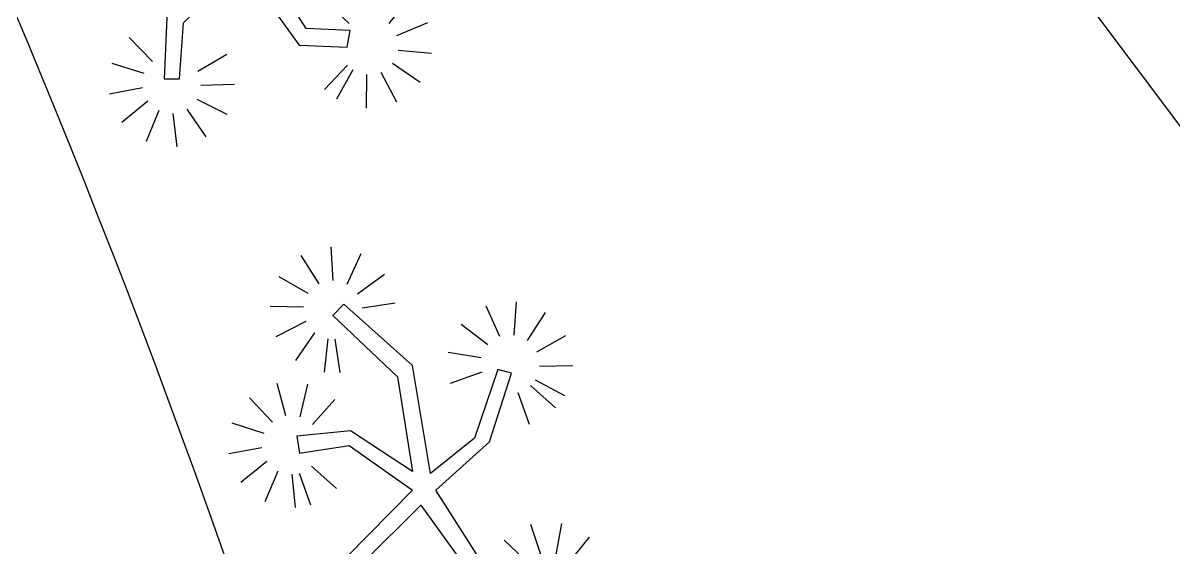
# Model space of a CAD drawing. Header units: millimetres. Extents: x -17017 to 2697, y 1903 to 18260.
# Drawn here: x -16955.78 to -16954.6, y 18241.909 to 18242.446 of the extents above; entities that cross this region are included whole.
import ezdxf

# ---------------------------------------------------------------- set-up
doc = ezdxf.new("R2010")
doc.units = ezdxf.units.MM
doc.linetypes.add('0', pattern=[0])
doc.layers.add('1', color=7, linetype='Continuous')
doc.layers.add('CAY', color=94, linetype='Continuous')

# ---------------------------------------------------------------- blocks, each defined once
blk = doc.blocks.new('Archi.Space.tree2645')
at = {"layer": 'CAY'}
for p, q in [((119.525, 52.098), (119.502, 52.476)), ((119.366, 52.059), (119.166, 52.381)), ((119.683, 52.056), (119.843, 52.4)), ((119.245, 51.95), (118.916, 52.137)), ((119.802, 51.945), (120.106, 52.17)), ((119.19, 51.796), (118.812, 51.804)), ((119.854, 51.79), (120.228, 51.844)), ((121.41, 51.463), (121.254, 51.807)), ((121.573, 51.48), (121.6, 51.857)), ((121.724, 51.418), (121.927, 51.737)), ((119.216, 51.635), (118.879, 51.462)), ((121.276, 51.37), (120.974, 51.599)), ((119.315, 51.505), (119.101, 51.193)), ((119.464, 51.438), (119.424, 51.061)), ((119.546, 51.434), (119.6, 51.059)), ((121.827, 51.292), (122.158, 51.475)), ((121.201, 51.224), (120.827, 51.283)), ((121.205, 51.061), (120.849, 50.934)), ((121.858, 51.131), (122.236, 51.135)), ((118.989, 50.567), (118.892, 50.933)), ((119.152, 50.557), (119.241, 50.925)), ((121.757, 50.911), (122.038, 50.658)), ((121.809, 50.975), (122.143, 50.799)), ((118.841, 50.498), (118.581, 50.773)), ((121.615, 50.83), (121.742, 50.474)), ((119.291, 50.471), (119.544, 50.753)), ((118.744, 50.367), (118.384, 50.486)), ((118.72, 50.205), (118.348, 50.138)), ((118.777, 50.052), (118.481, 49.816)), ((119.282, 50.001), (119.564, 49.748)), ((118.9, 49.944), (118.752, 49.596)), ((119.059, 49.908), (119.095, 49.531)), ((119.141, 49.92), (119.268, 49.563)), ((121.88, 48.981), (121.762, 49.34)), ((122.043, 48.981), (122.111, 49.353)), ((122.187, 48.903), (122.423, 49.198)), ((121.736, 48.903), (121.461, 49.163)), ((122.276, 48.766), (122.625, 48.913)), ((119.512, 48.472), (119.247, 48.743)), ((120.026, 48.366), (120.354, 48.557)), ((121.715, 48.636), (121.715, 48.636)), ((122.289, 48.603), (122.666, 48.567)), ((119.418, 48.339), (119.056, 48.451)), ((121.716, 48.433), (121.456, 48.158)), ((122.224, 48.454), (122.538, 48.242)), ((121.779, 48.38), (121.594, 48.05)), ((121.933, 48.327), (121.928, 47.948)), ((122.095, 48.353), (122.27, 48.018)), ((119.398, 48.177), (119.027, 48.103)), ((120.06, 48.206), (120.439, 48.218)), ((119.458, 48.025), (119.167, 47.783)), ((120.014, 48.05), (120.353, 47.88)), ((119.583, 47.92), (119.442, 47.569)), ((119.899, 47.934), (120.116, 47.624)), ((119.743, 47.887), (119.786, 47.511))]:
    blk.add_line(p, q, dxfattribs=at)
blk.add_lwpolyline([(120.423, 49.938), (119.723, 50.4), (119.116, 50.337), (119.147, 50.148), (119.708, 50.232), (120.423, 49.728), (119.676, 48.972), (119.645, 48.279), (119.817, 48.279), (119.863, 48.909), (120.517, 49.56), (121.17, 48.657), (121.715, 48.636), (121.746, 48.825), (121.248, 48.846), (120.688, 49.728), (121.295, 50.274), (121.544, 51.051), (121.388, 51.093), (121.124, 50.316), (120.626, 49.917), (120.423, 51.135), (119.645, 51.828), (119.521, 51.702), (120.252, 51.009)], close=True, dxfattribs=at)

msp = doc.modelspace()

# ---------------------------------------------------------------- linework, layer by layer
at = {"layer": '1', "linetype": 'ByBlock'}
msp.add_lwpolyline([(-16954.0338, 18247.6666), (-16955.6742, 18246.4325), (-16955.3001, 18245.9352), (-16956.576, 18244.9753), (-16954.3156, 18241.9706), (-16953.0397, 18242.9305), (-16952.9084, 18242.7559), (-16951.2679, 18243.99), (-16954.0338, 18247.6666)], dxfattribs=at)
at = {"layer": '1', "linetype": '0'}
for centre, radius, start, end in [((-16964.7558, 18238.6714), 9.7341, 9.86917, 39.723), ((-16951.0774, 18236.826), 5.3908, 98.5927, 139.3206)]:
    msp.add_arc(centre, radius, start, end, dxfattribs=at)

# ---------------------------------------------------------------- block references
at = {"xscale": 0.09063621179513193, "yscale": 0.09063621179513193, "zscale": 0.09063621179513193}
for p in [(-16966.4791, 18238.0131), (-16966.2952, 18237.4605)]:
    msp.add_blockref('Archi.Space.tree2645', p, dxfattribs=at)

doc.saveas('drawing.dxf')
